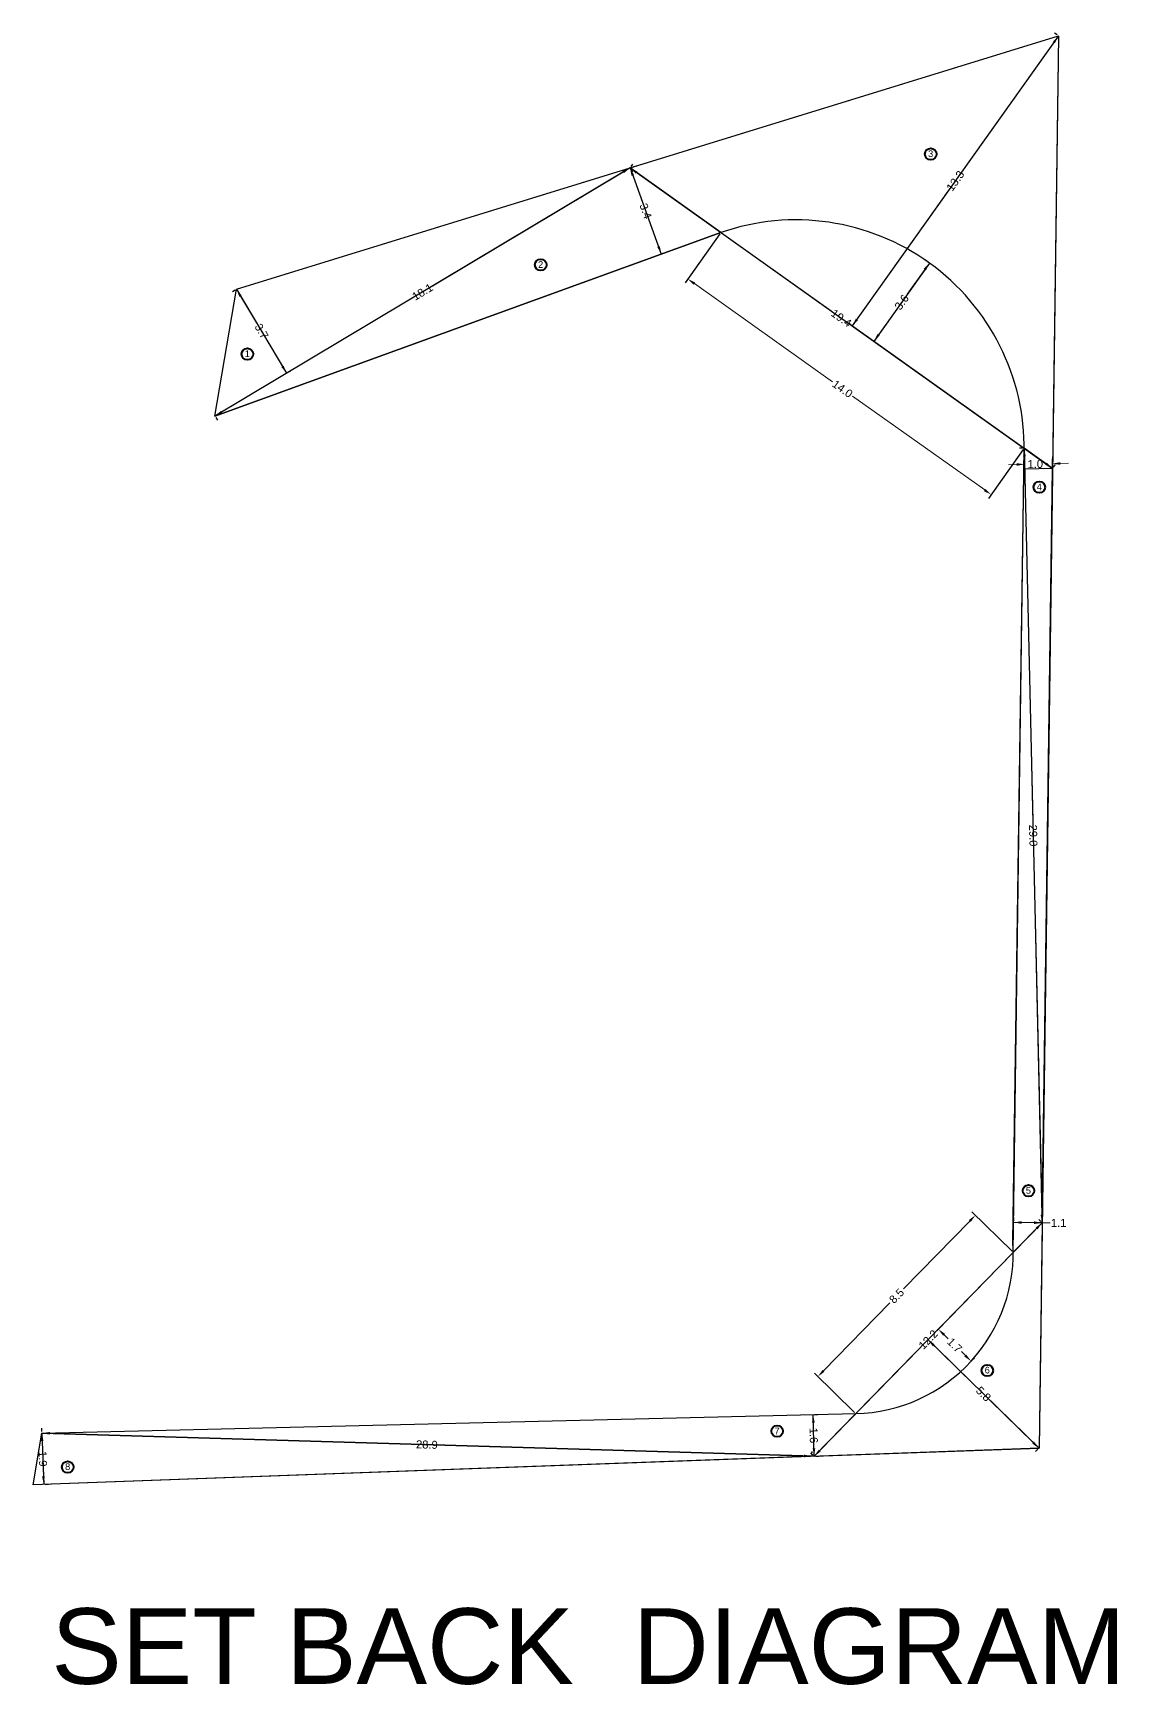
# Model space of a CAD drawing. Header units: metres. Extents: x 29392 to 32022, y 3934 to 33962.
# Drawn here: x 29743.8 to 29784.5, y 4185.9 to 4247.9 of the extents above; entities that cross this region are included whole.
import ezdxf

# ---------------------------------------------------------------- set-up
doc = ezdxf.new("R2010")
doc.units = ezdxf.units.M
doc.layers.add('finiture', color=7, linetype='Continuous', lineweight=20)
doc.layers.add('Walls', color=64, linetype='Continuous', lineweight=40)
doc.styles.get("Standard").update_dxf_attribs({"font": 'arial.ttf'})
doc.dimstyles.get("Standard").update_dxf_attribs({"dimtxt": 0.1, "dimasz": 0.18, "dimexe": 0.18, "dimexo": 0.0625, "dimgap": 0.09, "dimtad": 0, "dimtih": 1, "dimtoh": 1, "dimdec": 1, "dimzin": 0, "dimdsep": 46, "dimtxsty": 'Standard', "dimcen": 0.09, "dimadec": 0, "dimazin": 0, "dimtfac": 1, "dimtdec": 1, "dimtofl": 0, "dimtmove": 0, "dimatfit": 3, "dimfxl": 1, "dimtolj": 1, "dimtzin": 0, "dimarcsym": 0})

# ---------------------------------------------------------------- blocks, each defined once
blk = doc.blocks.new('*D258')
at = {"layer": 'Defpoints', "color": 0, "transparency": 16777216}
for p in [(29766.211, 4242.814), (29766.211, 4242.814), (29750.648, 4233.513)]:
    blk.add_point(p, dxfattribs=at)
at = {"layer": 'finiture', "color": 0, "lineweight": -2, "transparency": 16777216}
for p, q in [((29766.243, 4242.761), (29766.303, 4242.66)), ((29750.68, 4233.459), (29750.74, 4233.359))]:
    blk.add_line(p, q, dxfattribs=at)
at = {"layer": 'finiture', "color": 0, "lineweight": 0, "transparency": 16777216}
for p, q in [((29765.953, 4242.661), (29758.804, 4238.388)), ((29750.905, 4233.667), (29758.055, 4237.94))]:
    blk.add_line(p, q, dxfattribs=at)
at = {"layer": 'finiture', "color": 0, "transparency": 16777216}
for points in [[(29765.928, 4242.703), (29765.979, 4242.618), (29766.211, 4242.814)], [(29750.88, 4233.71), (29750.931, 4233.624), (29750.648, 4233.513)]]:
    blk.add_solid(points, dxfattribs=at)
at = {"layer": 'finiture', "color": 0, "lineweight": 18, "transparency": 16777216, "insert": (29758.429, 4238.164), "char_height": 0.3, "attachment_point": 5, "rotation": 30.86531}
blk.add_mtext('\\A1;18.1', dxfattribs=at)
blk = doc.blocks.new('*D259')
at = {"layer": 'Defpoints', "color": 0, "transparency": 16777216}
for p in [(29751.456, 4238.265), (29753.336, 4235.12), (29753.336, 4235.12)]:
    blk.add_point(p, dxfattribs=at)
at = {"layer": 'finiture', "color": 0, "lineweight": -2, "transparency": 16777216}
for p, q in [((29751.403, 4238.233), (29751.302, 4238.173)), ((29753.39, 4235.152), (29753.491, 4235.212))]:
    blk.add_line(p, q, dxfattribs=at)
at = {"layer": 'finiture', "color": 0, "lineweight": 0, "transparency": 16777216}
for p, q in [((29751.61, 4238.008), (29752.21, 4237.004)), ((29753.182, 4235.377), (29752.583, 4236.381))]:
    blk.add_line(p, q, dxfattribs=at)
at = {"layer": 'finiture', "color": 0, "transparency": 16777216}
for points in [[(29751.653, 4238.033), (29751.567, 4237.982), (29751.456, 4238.265)], [(29753.225, 4235.403), (29753.139, 4235.352), (29753.336, 4235.12)]]:
    blk.add_solid(points, dxfattribs=at)
at = {"layer": 'finiture', "color": 0, "lineweight": 18, "transparency": 16777216, "insert": (29752.396, 4236.692), "char_height": 0.3, "attachment_point": 5, "rotation": 300.86531}
blk.add_mtext('\\A1;3.7', dxfattribs=at)
blk = doc.blocks.new('*D260')
at = {"layer": 'Defpoints', "color": 0, "transparency": 16777216}
for p in [(29766.211, 4242.814), (29767.383, 4239.584), (29767.383, 4239.584)]:
    blk.add_point(p, dxfattribs=at)
at = {"layer": 'finiture', "color": 0, "lineweight": -2, "transparency": 16777216}
for p, q in [((29766.269, 4242.836), (29766.38, 4242.876)), ((29767.441, 4239.605), (29767.552, 4239.645))]:
    blk.add_line(p, q, dxfattribs=at)
at = {"layer": 'finiture', "color": 0, "lineweight": 0, "transparency": 16777216}
for p, q in [((29766.313, 4242.532), (29766.673, 4241.54)), ((29767.28, 4239.866), (29766.92, 4240.858))]:
    blk.add_line(p, q, dxfattribs=at)
at = {"layer": 'finiture', "color": 0, "transparency": 16777216}
for points in [[(29766.36, 4242.549), (29766.266, 4242.515), (29766.211, 4242.814)], [(29767.327, 4239.883), (29767.233, 4239.848), (29767.383, 4239.584)]]:
    blk.add_solid(points, dxfattribs=at)
at = {"layer": 'finiture', "color": 0, "lineweight": 18, "transparency": 16777216, "insert": (29766.797, 4241.199), "char_height": 0.3, "attachment_point": 5, "rotation": 289.93788}
blk.add_mtext('\\A1;3.4', dxfattribs=at)
blk = doc.blocks.new('*D261')
at = {"layer": 'Defpoints', "color": 0, "transparency": 16777216}
for p in [(29766.211, 4242.814), (29782.05, 4231.551), (29782.05, 4231.551)]:
    blk.add_point(p, dxfattribs=at)
at = {"layer": 'finiture', "color": 0, "lineweight": -2, "transparency": 16777216}
for p, q in [((29766.247, 4242.865), (29766.315, 4242.961)), ((29782.086, 4231.602), (29782.154, 4231.698))]:
    blk.add_line(p, q, dxfattribs=at)
at = {"layer": 'finiture', "color": 0, "lineweight": 0, "transparency": 16777216}
for p, q in [((29766.455, 4242.641), (29773.751, 4237.452)), ((29781.805, 4231.725), (29774.509, 4236.914))]:
    blk.add_line(p, q, dxfattribs=at)
at = {"layer": 'finiture', "color": 0, "transparency": 16777216}
for points in [[(29766.484, 4242.681), (29766.426, 4242.6), (29766.211, 4242.814)], [(29781.834, 4231.766), (29781.776, 4231.685), (29782.05, 4231.551)]]:
    blk.add_solid(points, dxfattribs=at)
at = {"layer": 'finiture', "color": 0, "lineweight": 18, "transparency": 16777216, "insert": (29774.13, 4237.183), "char_height": 0.3, "attachment_point": 5, "rotation": 324.58406}
blk.add_mtext('\\A1;19.4', dxfattribs=at)
blk = doc.blocks.new('*D262')
at = {"layer": 'Defpoints', "color": 0, "transparency": 16777216}
for p in [(29782.274, 4247.767), (29782.274, 4247.767), (29774.54, 4236.891)]:
    blk.add_point(p, dxfattribs=at)
at = {"layer": 'finiture', "color": 0, "lineweight": -2, "transparency": 16777216}
for p, q in [((29782.223, 4247.804), (29782.127, 4247.872)), ((29774.489, 4236.928), (29774.394, 4236.996))]:
    blk.add_line(p, q, dxfattribs=at)
at = {"layer": 'finiture', "color": 0, "lineweight": 0, "transparency": 16777216}
for p, q in [((29782.1, 4247.523), (29778.677, 4242.709)), ((29774.714, 4237.136), (29778.137, 4241.95))]:
    blk.add_line(p, q, dxfattribs=at)
at = {"layer": 'finiture', "color": 0, "transparency": 16777216}
for points in [[(29782.059, 4247.552), (29782.141, 4247.494), (29782.274, 4247.767)], [(29774.673, 4237.165), (29774.755, 4237.107), (29774.54, 4236.891)]]:
    blk.add_solid(points, dxfattribs=at)
at = {"layer": 'finiture', "color": 0, "lineweight": 18, "transparency": 16777216, "insert": (29778.407, 4242.329), "char_height": 0.3, "attachment_point": 5, "rotation": 54.58406}
blk.add_mtext('\\A1;13.3', dxfattribs=at)
blk = doc.blocks.new('*D263')
at = {"layer": 'Defpoints', "color": 0, "transparency": 16777216}
for p in [(29769.615, 4240.393), (29768.378, 4238.653), (29780.987, 4232.307)]:
    blk.add_point(p, dxfattribs=at)
at = {"layer": 'finiture', "color": 0, "lineweight": -2, "transparency": 16777216}
for p, q in [((29769.579, 4240.342), (29768.274, 4238.506)), ((29780.951, 4232.256), (29779.646, 4230.42))]:
    blk.add_line(p, q, dxfattribs=at)
at = {"layer": 'finiture', "color": 0, "lineweight": 0, "transparency": 16777216}
for p, q in [((29768.622, 4238.479), (29773.795, 4234.801)), ((29779.505, 4230.741), (29774.553, 4234.262))]:
    blk.add_line(p, q, dxfattribs=at)
at = {"layer": 'finiture', "color": 0, "transparency": 16777216}
for points in [[(29768.651, 4238.52), (29768.593, 4238.439), (29768.378, 4238.653)], [(29779.534, 4230.781), (29779.476, 4230.7), (29779.75, 4230.567)]]:
    blk.add_solid(points, dxfattribs=at)
at = {"layer": 'finiture', "color": 0, "lineweight": 18, "transparency": 16777216, "insert": (29774.174, 4234.532), "char_height": 0.3, "attachment_point": 5, "rotation": 324.58406}
blk.add_mtext('\\A1;14.0', dxfattribs=at)
blk = doc.blocks.new('*D264')
at = {"layer": 'Defpoints', "color": 0, "transparency": 16777216}
for p in [(29781.001, 4231.704), (29781.005, 4231.527), (29782.05, 4231.551)]:
    blk.add_point(p, dxfattribs=at)
at = {"layer": 'finiture', "color": 0, "lineweight": 0, "transparency": 16777216}
for p, q in [((29780.701, 4231.697), (29780.401, 4231.69)), ((29782.346, 4231.735), (29782.646, 4231.742))]:
    blk.add_line(p, q, dxfattribs=at)
at = {"layer": 'finiture', "color": 0, "lineweight": -2, "transparency": 16777216}
for p, q in [((29781.004, 4231.59), (29780.997, 4231.884)), ((29782.048, 4231.614), (29782.042, 4231.908))]:
    blk.add_line(p, q, dxfattribs=at)
at = {"layer": 'finiture', "color": 0, "transparency": 16777216}
for points in [[(29780.7, 4231.747), (29780.703, 4231.647), (29781.001, 4231.704)], [(29782.345, 4231.785), (29782.347, 4231.685), (29782.046, 4231.728)]]:
    blk.add_solid(points, dxfattribs=at)
at = {"layer": 'finiture', "color": 0, "lineweight": 18, "transparency": 16777216, "insert": (29781.4, 4231.713), "char_height": 0.3, "attachment_point": 5, "rotation": 1.32492}
blk.add_mtext('\\A1;1.0', dxfattribs=at)
blk = doc.blocks.new('*D265')
at = {"layer": 'Defpoints', "color": 0, "transparency": 16777216}
for p in [(29780.987, 4232.307), (29781.659, 4203.269), (29781.659, 4203.269)]:
    blk.add_point(p, dxfattribs=at)
at = {"layer": 'finiture', "color": 0, "lineweight": -2, "transparency": 16777216}
for p, q in [((29780.925, 4232.306), (29780.807, 4232.303)), ((29781.596, 4203.267), (29781.479, 4203.264))]:
    blk.add_line(p, q, dxfattribs=at)
at = {"layer": 'finiture', "color": 0, "lineweight": 0, "transparency": 16777216}
for p, q in [((29780.994, 4232.007), (29781.312, 4218.269)), ((29781.652, 4203.569), (29781.334, 4217.306))]:
    blk.add_line(p, q, dxfattribs=at)
at = {"layer": 'finiture', "color": 0, "transparency": 16777216}
for points in [[(29781.044, 4232.008), (29780.944, 4232.006), (29780.987, 4232.307)], [(29781.702, 4203.57), (29781.602, 4203.567), (29781.659, 4203.269)]]:
    blk.add_solid(points, dxfattribs=at)
at = {"layer": 'finiture', "color": 0, "lineweight": 18, "transparency": 16777216, "insert": (29781.323, 4217.788), "char_height": 0.3, "attachment_point": 5, "rotation": 271.32492}
blk.add_mtext('\\A1;29.0', dxfattribs=at)
blk = doc.blocks.new('*D266')
at = {"layer": 'Defpoints', "color": 0, "transparency": 16777216}
for p in [(29780.594, 4203.283), (29781.659, 4203.269), (29781.659, 4203.269)]:
    blk.add_point(p, dxfattribs=at)
at = {"layer": 'finiture', "color": 0, "lineweight": -2, "transparency": 16777216}
for p, q in [((29780.595, 4203.346), (29780.596, 4203.463)), ((29781.66, 4203.331), (29781.661, 4203.449))]:
    blk.add_line(p, q, dxfattribs=at)
at = {"layer": 'finiture', "color": 0, "lineweight": 0, "transparency": 16777216}
for p, q in [((29780.894, 4203.279), (29781.359, 4203.273)), ((29781.659, 4203.269), (29781.959, 4203.265))]:
    blk.add_line(p, q, dxfattribs=at)
at = {"layer": 'finiture', "color": 0, "transparency": 16777216}
for points in [[(29780.894, 4203.329), (29780.893, 4203.229), (29780.594, 4203.283)], [(29781.36, 4203.323), (29781.358, 4203.223), (29781.659, 4203.269)]]:
    blk.add_solid(points, dxfattribs=at)
at = {"layer": 'finiture', "color": 0, "lineweight": 18, "transparency": 16777216, "insert": (29782.279, 4203.265), "char_height": 0.3, "attachment_point": 5}
blk.add_mtext('\\A1;1.1', dxfattribs=at)
blk = doc.blocks.new('*D267')
at = {"layer": 'Defpoints', "color": 0, "transparency": 16777216}
for p in [(29781.659, 4203.269), (29773.113, 4194.516), (29773.113, 4194.516)]:
    blk.add_point(p, dxfattribs=at)
at = {"layer": 'finiture', "color": 0, "lineweight": -2, "transparency": 16777216}
for p, q in [((29781.614, 4203.312), (29781.53, 4203.394)), ((29773.068, 4194.559), (29772.984, 4194.641))]:
    blk.add_line(p, q, dxfattribs=at)
at = {"layer": 'finiture', "color": 0, "lineweight": 0, "transparency": 16777216}
for p, q in [((29781.449, 4203.054), (29777.71, 4199.224)), ((29773.322, 4194.73), (29777.062, 4198.56))]:
    blk.add_line(p, q, dxfattribs=at)
at = {"layer": 'finiture', "color": 0, "transparency": 16777216}
for points in [[(29781.414, 4203.089), (29781.485, 4203.019), (29781.659, 4203.269)], [(29773.286, 4194.765), (29773.358, 4194.695), (29773.113, 4194.516)]]:
    blk.add_solid(points, dxfattribs=at)
at = {"layer": 'finiture', "color": 0, "lineweight": 18, "transparency": 16777216, "insert": (29777.386, 4198.892), "char_height": 0.3, "attachment_point": 5, "rotation": 45.68455}
blk.add_mtext('\\A1;12.2', dxfattribs=at)
blk = doc.blocks.new('*D268')
at = {"layer": 'Defpoints', "color": 0, "transparency": 16777216}
for p in [(29777.381, 4198.887), (29777.386, 4198.892), (29781.542, 4194.823)]:
    blk.add_point(p, dxfattribs=at)
at = {"layer": 'finiture', "color": 0, "lineweight": -2, "transparency": 16777216}
for p, q in [((29777.342, 4198.847), (29777.255, 4198.758)), ((29781.499, 4194.779), (29781.411, 4194.689))]:
    blk.add_line(p, q, dxfattribs=at)
at = {"layer": 'finiture', "color": 0, "lineweight": 0, "transparency": 16777216}
for p, q in [((29777.595, 4198.677), (29779.199, 4197.107)), ((29781.323, 4195.028), (29779.719, 4196.598))]:
    blk.add_line(p, q, dxfattribs=at)
at = {"layer": 'finiture', "color": 0, "transparency": 16777216}
for points in [[(29777.63, 4198.713), (29777.56, 4198.641), (29777.381, 4198.887)], [(29781.358, 4195.064), (29781.288, 4194.992), (29781.537, 4194.818)]]:
    blk.add_solid(points, dxfattribs=at)
at = {"layer": 'finiture', "color": 0, "lineweight": 18, "transparency": 16777216, "insert": (29779.459, 4196.852), "char_height": 0.3, "attachment_point": 5, "rotation": 315.61134}
blk.add_mtext('\\A1;5.8', dxfattribs=at)
blk = doc.blocks.new('*D269')
at = {"layer": 'Defpoints', "color": 0, "transparency": 16777216}
for p in [(29773.075, 4196.076), (29773.075, 4196.076), (29773.113, 4194.516)]:
    blk.add_point(p, dxfattribs=at)
at = {"layer": 'finiture', "color": 0, "lineweight": 0, "transparency": 16777216}
for p, q in [((29773.082, 4195.776), (29773.086, 4195.645)), ((29773.105, 4194.815), (29773.102, 4194.947))]:
    blk.add_line(p, q, dxfattribs=at)
at = {"layer": 'finiture', "color": 0, "lineweight": -2, "transparency": 16777216}
for p, q in [((29773.138, 4196.078), (29773.255, 4196.081)), ((29773.175, 4194.517), (29773.293, 4194.52))]:
    blk.add_line(p, q, dxfattribs=at)
at = {"layer": 'finiture', "color": 0, "transparency": 16777216}
for points in [[(29773.132, 4195.778), (29773.032, 4195.775), (29773.075, 4196.076)], [(29773.155, 4194.817), (29773.055, 4194.814), (29773.113, 4194.516)]]:
    blk.add_solid(points, dxfattribs=at)
at = {"layer": 'finiture', "color": 0, "lineweight": 18, "transparency": 16777216, "insert": (29773.094, 4195.296), "char_height": 0.3, "attachment_point": 5, "rotation": 271.36911}
blk.add_mtext('\\A1;1.6', dxfattribs=at)
blk = doc.blocks.new('*D270')
at = {"layer": 'Defpoints', "color": 0, "transparency": 16777216}
for p in [(29744.161, 4195.385), (29744.161, 4195.385), (29773.029, 4194.518)]:
    blk.add_point(p, dxfattribs=at)
at = {"layer": 'finiture', "color": 0, "lineweight": -2, "transparency": 16777216}
for p, q in [((29744.163, 4195.448), (29744.166, 4195.565)), ((29773.03, 4194.581), (29773.034, 4194.698))]:
    blk.add_line(p, q, dxfattribs=at)
at = {"layer": 'finiture', "color": 0, "lineweight": 0, "transparency": 16777216}
for p, q in [((29744.461, 4195.376), (29758.112, 4194.966)), ((29772.729, 4194.527), (29759.077, 4194.937))]:
    blk.add_line(p, q, dxfattribs=at)
at = {"layer": 'finiture', "color": 0, "transparency": 16777216}
for points in [[(29744.462, 4195.426), (29744.459, 4195.326), (29744.161, 4195.385)], [(29772.73, 4194.577), (29772.727, 4194.477), (29773.029, 4194.518)]]:
    blk.add_solid(points, dxfattribs=at)
at = {"layer": 'finiture', "color": 0, "lineweight": 18, "transparency": 16777216, "insert": (29758.595, 4194.952), "char_height": 0.3, "attachment_point": 5, "rotation": 358.27956}
blk.add_mtext('\\A1;28.9', dxfattribs=at)
blk = doc.blocks.new('*D271')
at = {"layer": 'Defpoints', "color": 0, "transparency": 16777216}
for p in [(29744.161, 4195.385), (29744.231, 4193.461), (29744.231, 4193.461)]:
    blk.add_point(p, dxfattribs=at)
at = {"layer": 'finiture', "color": 0, "lineweight": 0, "transparency": 16777216}
for p, q in [((29744.172, 4195.085), (29744.183, 4194.772)), ((29744.22, 4193.761), (29744.209, 4194.074))]:
    blk.add_line(p, q, dxfattribs=at)
at = {"layer": 'finiture', "color": 0, "lineweight": -2, "transparency": 16777216}
for p, q in [((29744.223, 4195.387), (29744.341, 4195.392)), ((29744.293, 4193.463), (29744.411, 4193.467))]:
    blk.add_line(p, q, dxfattribs=at)
at = {"layer": 'finiture', "color": 0, "transparency": 16777216}
for points in [[(29744.222, 4195.087), (29744.122, 4195.084), (29744.161, 4195.385)], [(29744.27, 4193.762), (29744.17, 4193.759), (29744.231, 4193.461)]]:
    blk.add_solid(points, dxfattribs=at)
at = {"layer": 'finiture', "color": 0, "lineweight": 18, "transparency": 16777216, "insert": (29744.196, 4194.423), "char_height": 0.3, "attachment_point": 5, "rotation": 272.0915}
blk.add_mtext('\\A1;1.9', dxfattribs=at)
blk = doc.blocks.new('*D257')
at = {"layer": 'Defpoints', "color": 0, "transparency": 16777216}
for p in [(29779.157, 4203.551), (29780.579, 4202.162), (29774.674, 4196.114)]:
    blk.add_point(p, dxfattribs=at)
at = {"layer": 'finiture', "color": 0, "lineweight": 0, "transparency": 16777216}
for p, q in [((29778.947, 4203.336), (29776.459, 4200.787)), ((29773.461, 4197.717), (29775.95, 4200.266))]:
    blk.add_line(p, q, dxfattribs=at)
at = {"layer": 'finiture', "color": 0, "lineweight": -2, "transparency": 16777216}
for p, q in [((29780.534, 4202.206), (29779.028, 4203.676)), ((29774.629, 4196.158), (29773.123, 4197.629))]:
    blk.add_line(p, q, dxfattribs=at)
at = {"layer": 'finiture', "color": 0, "transparency": 16777216}
for points in [[(29778.911, 4203.371), (29778.983, 4203.301), (29779.157, 4203.551)], [(29773.426, 4197.752), (29773.497, 4197.683), (29773.252, 4197.503)]]:
    blk.add_solid(points, dxfattribs=at)
at = {"layer": 'finiture', "color": 0, "lineweight": 18, "transparency": 16777216, "insert": (29776.204, 4200.527), "char_height": 0.3, "attachment_point": 5, "rotation": 45.68455}
blk.add_mtext('\\A1;8.5', dxfattribs=at)
blk = doc.blocks.new('*D272')
at = {"layer": 'Defpoints', "color": 0, "transparency": 16777216}
for p in [(29777.766, 4199.281), (29777.766, 4199.281), (29778.995, 4198.081)]:
    blk.add_point(p, dxfattribs=at)
at = {"layer": 'finiture', "color": 0, "lineweight": -2, "transparency": 16777216}
for p, q in [((29777.81, 4199.326), (29777.892, 4199.41)), ((29779.039, 4198.126), (29779.121, 4198.21))]:
    blk.add_line(p, q, dxfattribs=at)
at = {"layer": 'finiture', "color": 0, "lineweight": 0, "transparency": 16777216}
for p, q in [((29777.981, 4199.072), (29778.131, 4198.925)), ((29778.78, 4198.291), (29778.63, 4198.438))]:
    blk.add_line(p, q, dxfattribs=at)
at = {"layer": 'finiture', "color": 0, "transparency": 16777216}
for points in [[(29778.016, 4199.108), (29777.946, 4199.036), (29777.766, 4199.281)], [(29778.815, 4198.327), (29778.745, 4198.255), (29778.995, 4198.081)]]:
    blk.add_solid(points, dxfattribs=at)
at = {"layer": 'finiture', "color": 0, "lineweight": 18, "transparency": 16777216, "insert": (29778.38, 4198.681), "char_height": 0.3, "attachment_point": 5, "rotation": 315.68455}
blk.add_mtext('\\A1;1.7', dxfattribs=at)
blk = doc.blocks.new('*D273')
at = {"layer": 'Defpoints', "color": 0, "transparency": 16777216}
for p in [(29777.438, 4239.248), (29775.352, 4236.314), (29775.352, 4236.314)]:
    blk.add_point(p, dxfattribs=at)
at = {"layer": 'finiture', "color": 0, "lineweight": -2, "transparency": 16777216}
for p, q in [((29777.387, 4239.284), (29777.291, 4239.352)), ((29775.301, 4236.35), (29775.205, 4236.419))]:
    blk.add_line(p, q, dxfattribs=at)
at = {"layer": 'finiture', "color": 0, "lineweight": 0, "transparency": 16777216}
for p, q in [((29777.264, 4239.003), (29776.605, 4238.077)), ((29775.526, 4236.559), (29776.185, 4237.485))]:
    blk.add_line(p, q, dxfattribs=at)
at = {"layer": 'finiture', "color": 0, "transparency": 16777216}
for points in [[(29777.223, 4239.032), (29777.305, 4238.974), (29777.438, 4239.248)], [(29775.485, 4236.588), (29775.567, 4236.53), (29775.352, 4236.314)]]:
    blk.add_solid(points, dxfattribs=at)
at = {"layer": 'finiture', "color": 0, "lineweight": 18, "transparency": 16777216, "insert": (29776.395, 4237.781), "char_height": 0.3, "attachment_point": 5, "rotation": 54.58406}
blk.add_mtext('\\A1;3.6', dxfattribs=at)

msp = doc.modelspace()

# ---------------------------------------------------------------- linework, layer by layer
for p, q in [((29766.211, 4242.814), (29782.274, 4247.767)), ((29782.274, 4247.767), (29774.54, 4236.891)), ((29782.274, 4247.767), (29782.05, 4231.551)), ((29766.211, 4242.814), (29782.05, 4231.551)), ((29777.438, 4239.248), (29775.352, 4236.314)), ((29773.113, 4194.516), (29781.659, 4203.269)), ((29781.659, 4203.269), (29781.542, 4194.823)), ((29773.113, 4194.516), (29781.542, 4194.823))]:
    msp.add_line(p, q)
msp.add_lwpolyline([(29750.648, 4233.513), (29751.456, 4238.265), (29782.274, 4247.767), (29781.542, 4194.823), (29743.831, 4193.446), (29744.161, 4195.385), (29774.674, 4196.114, 0.426651), (29780.565, 4202.562), (29780.986, 4232.183, 0.520562), (29769.615, 4240.393), (29750.648, 4233.513)], format="xyb")
for points in [[(29766.211, 4242.814), (29750.648, 4233.513), (29751.456, 4238.265), (29766.211, 4242.814)], [(29766.211, 4242.814), (29750.648, 4233.513), (29769.615, 4240.393), (29766.211, 4242.814)], [(29766.211, 4242.814), (29767.383, 4239.584)], [(29751.456, 4238.265), (29753.336, 4235.12)], [(29780.987, 4232.307), (29781.659, 4203.269), (29780.579, 4202.162), (29780.987, 4232.307)], [(29781.659, 4203.269), (29782.05, 4231.551), (29780.987, 4232.307), (29781.659, 4203.269)], [(29782.05, 4231.551), (29781.005, 4231.527)], [(29781.659, 4203.269), (29780.576, 4203.284)], [(29781.542, 4194.823), (29777.381, 4198.887)], [(29774.674, 4196.114), (29773.113, 4194.516), (29744.161, 4195.385), (29774.674, 4196.114)], [(29773.113, 4194.516), (29773.075, 4196.076)], [(29773.113, 4194.516), (29743.831, 4193.446), (29744.161, 4195.385), (29773.113, 4194.516)], [(29744.161, 4195.385), (29744.231, 4193.461)]]:
    msp.add_lwpolyline(points)
at = {"layer": 'Walls', "color": 0}
for centre in [(29777.482, 4243.335), (29762.862, 4239.183), (29751.866, 4235.836), (29781.554, 4230.845), (29781.147, 4204.471), (29779.604, 4197.734), (29771.725, 4195.455), (29745.131, 4194.113)]:
    msp.add_circle(centre, 0.216, dxfattribs=at)

# ---------------------------------------------------------------- texts
at = {"color": 0}
for s, p in [('3', (29777.382, 4243.221)), ('2', (29762.762, 4239.069)), ('1', (29751.766, 4235.723)), ('4', (29781.454, 4230.732)), ('5', (29781.047, 4204.358)), ('6', (29779.504, 4197.621)), ('7', (29771.625, 4195.342)), ('8', (29745.032, 4194))]:
    msp.add_text(s, height=0.25, dxfattribs=at).set_placement(p)
msp.add_text('SET BACK  DIAGRAM', height=2.83553).set_placement((29744.514, 4185.983))

# ---------------------------------------------------------------- dimensions: what is measured, and where the dimension line sits
at = {"layer": 'finiture', "color": 0, "lineweight": 18}
for p1, p2, distance, picture, middle in [((29774.54, 4236.891), (29782.274, 4247.767), 0, '*D262', (29778.407, 4242.329)), ((29750.648, 4233.513), (29766.211, 4242.814), 0, '*D258', (29758.429, 4238.164)), ((29766.211, 4242.814), (29782.05, 4231.551), 0, '*D261', (29774.13, 4237.183)), ((29766.211, 4242.814), (29767.383, 4239.584), 0, '*D260', (29766.797, 4241.199)), ((29777.438, 4239.248), (29775.352, 4236.314), 0, '*D273', (29776.395, 4237.781)), ((29751.456, 4238.265), (29753.336, 4235.12), 0, '*D259', (29752.396, 4236.692)), ((29780.987, 4232.307), (29781.659, 4203.269), 0, '*D265', (29781.323, 4217.788)), ((29781.659, 4203.269), (29773.113, 4194.516), 0, '*D267', (29777.386, 4198.892)), ((29774.674, 4196.114), (29780.579, 4202.162), 1.987, '*D257', (29776.204, 4200.527)), ((29780.594, 4203.283), (29781.659, 4203.269), 0, '*D266', (29782.279, 4203.265)), ((29778.995, 4198.081), (29777.766, 4199.281), 0, '*D272', (29778.38, 4198.681)), ((29781.542, 4194.823), (29777.386, 4198.892), 0.007, '*D268', (29779.459, 4196.852)), ((29773.113, 4194.516), (29773.075, 4196.076), 0, '*D269', (29773.094, 4195.296)), ((29744.161, 4195.385), (29744.231, 4193.461), 0, '*D271', (29744.196, 4194.423)), ((29773.029, 4194.518), (29744.161, 4195.385), 0, '*D270', (29758.595, 4194.952))]:
    dim = msp.add_aligned_dim(p1=p1, p2=p2, distance=distance, dimstyle='Standard', override={"dimtxt": 0.3, "dimasz": 0.3, "dimtih": 0, "dimlwd": 0}, dxfattribs=at)
    dim.commit()
    dim.dimension.update_dxf_attribs({"geometry": picture, "text_midpoint": middle})
for base, p1, p2, angle, picture, middle in [((29768.378, 4238.653), (29780.987, 4232.307), (29769.615, 4240.393), 144.58406, '*D263', (29774.174, 4234.532)), ((29781.001, 4231.704), (29782.05, 4231.551), (29781.005, 4231.527), 181.32492, '*D264', (29781.4, 4231.713))]:
    dim = msp.add_linear_dim(base=base, p1=p1, p2=p2, angle=angle, dimstyle='Standard', override={"dimtxt": 0.3, "dimasz": 0.3, "dimtih": 0, "dimlwd": 0}, dxfattribs=at)
    dim.commit()
    dim.dimension.update_dxf_attribs({"geometry": picture, "text_midpoint": middle, "dimtype": 161})

doc.saveas('drawing.dxf')
